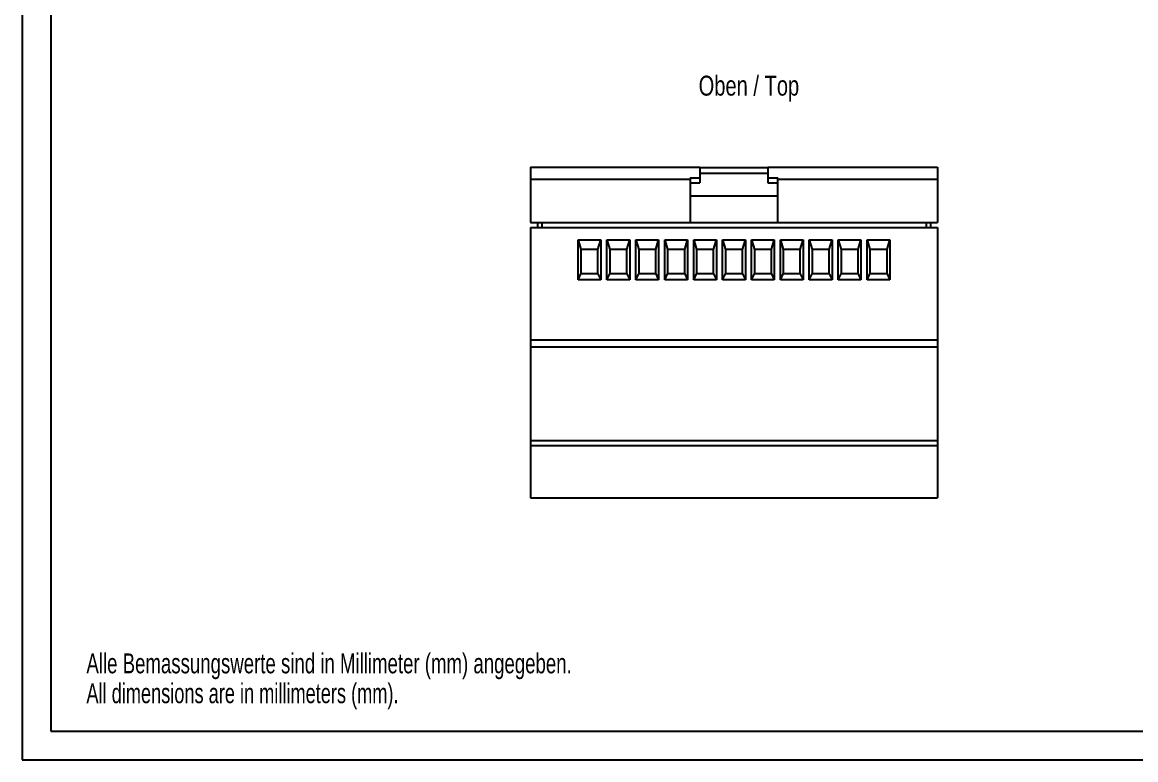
# Model space of a CAD drawing. Extents: x 0 to 420, y 0 to 297.
# Drawn here: x 0 to 195.7, y 0 to 129.6 of the extents above; entities that cross this region are included whole.
import ezdxf

# ---------------------------------------------------------------- set-up
doc = ezdxf.new("R2010")
doc.units = 0
doc.header["$LTSCALE"] = 23.1
for name, color, linetype in [('13000_TOP', 7, 'CONTINUOUS'), ('13300_TOP_GERMAN_ENGLISH', 7, 'CONTINUOUS'), ('90000_FRAME', 7, 'CONTINUOUS'), ('91000_TIP', 7, 'CONTINUOUS')]:
    doc.layers.add(name, color=color, linetype=linetype)
doc.styles.get("Standard").update_dxf_attribs({"font": 'txt', "width": 0.8})

msp = doc.modelspace()

# ---------------------------------------------------------------- linework, layer by layer
at = {"layer": '13000_TOP', "color": 7, "linetype": 'CONTINUOUS'}
for p, q in [((89.33, 104.132), (89.33, 94.432)), ((89.33, 104.132), (119.105, 104.132)), ((119.105, 104.132), (119.105, 101.382)), ((119.105, 104.082), (131.055, 104.082)), ((131.055, 104.132), (131.055, 101.382)), ((131.055, 104.132), (160.83, 104.132)), ((160.83, 104.132), (160.83, 94.432)), ((89.33, 102.023), (117.391, 102.023)), ((117.391, 102.305), (117.391, 94.432)), ((117.391, 102.305), (119.105, 102.305)), ((119.105, 103.082), (131.055, 103.082)), ((131.055, 102.305), (132.769, 102.305)), ((132.769, 94.432), (132.769, 102.305)), ((132.769, 102.023), (160.83, 102.023)), ((117.391, 101.382), (119.105, 101.382)), ((131.055, 101.382), (132.769, 101.382)), ((117.391, 99.129), (132.769, 99.129)), ((89.33, 94.432), (160.83, 94.432)), ((90.53, 94.432), (90.53, 93.532)), ((91.33, 94.432), (91.33, 93.532)), ((158.83, 94.432), (158.83, 93.532)), ((159.63, 94.432), (159.63, 93.532)), ((89.33, 93.532), (160.83, 93.532)), ((89.33, 93.531), (89.33, 46.009)), ((160.83, 93.531), (160.83, 46.009)), ((97.68, 91.382), (98.18, 89.682)), ((97.68, 84.382), (97.68, 91.382)), ((97.68, 91.382), (101.68, 91.382)), ((101.18, 89.682), (101.68, 91.382)), ((101.68, 91.382), (101.68, 84.382)), ((102.76, 91.382), (103.26, 89.682)), ((102.76, 84.382), (102.76, 91.382)), ((102.76, 91.382), (106.76, 91.382)), ((106.26, 89.682), (106.76, 91.382)), ((106.76, 91.382), (106.76, 84.382)), ((107.84, 84.382), (107.84, 91.382)), ((107.84, 91.382), (108.34, 89.682)), ((107.84, 91.382), (111.84, 91.382)), ((111.34, 89.682), (111.84, 91.382)), ((111.84, 91.382), (111.84, 84.382)), ((112.92, 91.382), (113.42, 89.682)), ((112.92, 84.382), (112.92, 91.382)), ((112.92, 91.382), (116.92, 91.382)), ((116.42, 89.682), (116.92, 91.382)), ((116.92, 91.382), (116.92, 84.382)), ((118, 91.382), (118.5, 89.682)), ((118, 84.382), (118, 91.382)), ((118, 91.382), (122, 91.382)), ((121.5, 89.682), (122, 91.382)), ((122, 91.382), (122, 84.382)), ((123.08, 84.382), (123.08, 91.382)), ((123.08, 91.382), (123.58, 89.682)), ((123.08, 91.382), (127.08, 91.382)), ((126.58, 89.682), (127.08, 91.382)), ((127.08, 91.382), (127.08, 84.382)), ((128.16, 91.382), (128.66, 89.682)), ((128.16, 84.382), (128.16, 91.382)), ((128.16, 91.382), (132.16, 91.382)), ((131.66, 89.682), (132.16, 91.382)), ((132.16, 91.382), (132.16, 84.382)), ((133.24, 91.382), (133.74, 89.682)), ((133.24, 84.382), (133.24, 91.382)), ((133.24, 91.382), (137.24, 91.382)), ((136.74, 89.682), (137.24, 91.382)), ((137.24, 91.382), (137.24, 84.382)), ((138.32, 84.382), (138.32, 91.382)), ((138.32, 91.382), (138.82, 89.682)), ((138.32, 91.382), (142.32, 91.382)), ((141.82, 89.682), (142.32, 91.382)), ((142.32, 91.382), (142.32, 84.382)), ((143.4, 91.382), (143.9, 89.682)), ((143.4, 84.382), (143.4, 91.382)), ((143.4, 91.382), (147.4, 91.382)), ((146.9, 89.682), (147.4, 91.382)), ((147.4, 91.382), (147.4, 84.382)), ((148.48, 91.382), (148.98, 89.682)), ((148.48, 84.382), (148.48, 91.382)), ((148.48, 91.382), (152.48, 91.382)), ((151.98, 89.682), (152.48, 91.382)), ((152.48, 91.382), (152.48, 84.382)), ((98.18, 89.682), (98.18, 85.382)), ((101.18, 89.682), (98.18, 89.682)), ((101.18, 85.382), (101.18, 89.682)), ((103.26, 89.682), (103.26, 85.382)), ((106.26, 89.682), (103.26, 89.682)), ((106.26, 85.382), (106.26, 89.682)), ((108.34, 89.682), (108.34, 85.382)), ((111.34, 89.682), (108.34, 89.682)), ((111.34, 85.382), (111.34, 89.682)), ((113.42, 89.682), (113.42, 85.382)), ((116.42, 89.682), (113.42, 89.682)), ((116.42, 85.382), (116.42, 89.682)), ((118.5, 89.682), (118.5, 85.382)), ((121.5, 89.682), (118.5, 89.682)), ((121.5, 85.382), (121.5, 89.682)), ((123.58, 89.682), (123.58, 85.382)), ((126.58, 89.682), (123.58, 89.682)), ((126.58, 85.382), (126.58, 89.682)), ((128.66, 89.682), (128.66, 85.382)), ((131.66, 89.682), (128.66, 89.682)), ((131.66, 85.382), (131.66, 89.682)), ((133.74, 89.682), (133.74, 85.382)), ((136.74, 89.682), (133.74, 89.682)), ((136.74, 85.382), (136.74, 89.682)), ((138.82, 89.682), (138.82, 85.382)), ((141.82, 89.682), (138.82, 89.682)), ((141.82, 85.382), (141.82, 89.682)), ((143.9, 89.682), (143.9, 85.382)), ((146.9, 89.682), (143.9, 89.682)), ((146.9, 85.382), (146.9, 89.682)), ((148.98, 89.682), (148.98, 85.382)), ((151.98, 89.682), (148.98, 89.682)), ((151.98, 85.382), (151.98, 89.682)), ((97.68, 84.382), (98.18, 85.382)), ((101.68, 84.382), (97.68, 84.382)), ((101.18, 85.382), (98.18, 85.382)), ((101.18, 85.382), (101.68, 84.382)), ((102.76, 84.382), (103.26, 85.382)), ((106.76, 84.382), (102.76, 84.382)), ((106.26, 85.382), (103.26, 85.382)), ((106.26, 85.382), (106.76, 84.382)), ((107.84, 84.382), (108.34, 85.382)), ((111.84, 84.382), (107.84, 84.382)), ((111.34, 85.382), (108.34, 85.382)), ((111.34, 85.382), (111.84, 84.382)), ((112.92, 84.382), (113.42, 85.382)), ((116.92, 84.382), (112.92, 84.382)), ((116.42, 85.382), (113.42, 85.382)), ((116.42, 85.382), (116.92, 84.382)), ((118, 84.382), (118.5, 85.382)), ((122, 84.382), (118, 84.382)), ((121.5, 85.382), (118.5, 85.382)), ((121.5, 85.382), (122, 84.382)), ((123.08, 84.382), (123.58, 85.382)), ((127.08, 84.382), (123.08, 84.382)), ((126.58, 85.382), (123.58, 85.382)), ((126.58, 85.382), (127.08, 84.382)), ((128.16, 84.382), (128.66, 85.382)), ((132.16, 84.382), (128.16, 84.382)), ((131.66, 85.382), (128.66, 85.382)), ((131.66, 85.382), (132.16, 84.382)), ((133.24, 84.382), (133.74, 85.382)), ((137.24, 84.382), (133.24, 84.382)), ((136.74, 85.382), (133.74, 85.382)), ((136.74, 85.382), (137.24, 84.382)), ((138.32, 84.382), (138.82, 85.382)), ((142.32, 84.382), (138.32, 84.382)), ((141.82, 85.382), (138.82, 85.382)), ((141.82, 85.382), (142.32, 84.382)), ((143.4, 84.382), (143.9, 85.382)), ((147.4, 84.382), (143.4, 84.382)), ((146.9, 85.382), (143.9, 85.382)), ((146.9, 85.382), (147.4, 84.382)), ((148.48, 84.382), (148.98, 85.382)), ((152.48, 84.382), (148.48, 84.382)), ((151.98, 85.382), (148.98, 85.382)), ((151.98, 85.382), (152.48, 84.382)), ((89.33, 73.815), (160.83, 73.815)), ((89.33, 72.579), (160.83, 72.579)), ((89.33, 56.139), (160.83, 56.139)), ((89.33, 55.261), (160.83, 55.261)), ((89.33, 46.009), (160.83, 46.009))]:
    msp.add_line(p, q, dxfattribs=at)
at = {"layer": '90000_FRAME', "color": 7, "linetype": 'CONTINUOUS'}
for p, q in [((0, 297), (0, 0)), ((5, 292), (5, 5)), ((5, 5), (415, 5)), ((0, 0), (420, 0))]:
    msp.add_line(p, q, dxfattribs=at)

# ---------------------------------------------------------------- texts
at = {"layer": '13300_TOP_GERMAN_ENGLISH', "linetype": 'CONTINUOUS', "width": 0.754762}
msp.add_text('Oben / Top', height=3.5, dxfattribs=at).set_placement((118.869, 116.741))
at = {"layer": '91000_TIP', "color": 7, "linetype": 'CONTINUOUS'}
for s, width, p in [('Alle Bemassungswerte sind in Millimeter (mm) angegeben.', 0.699134, (11.276, 15.19)), ('All dimensions are in millimeters (mm).', 0.68254, (11.276, 9.94))]:
    msp.add_text(s, height=3.5, dxfattribs=dict(at, width=width)).set_placement(p)

doc.saveas('drawing.dxf')
